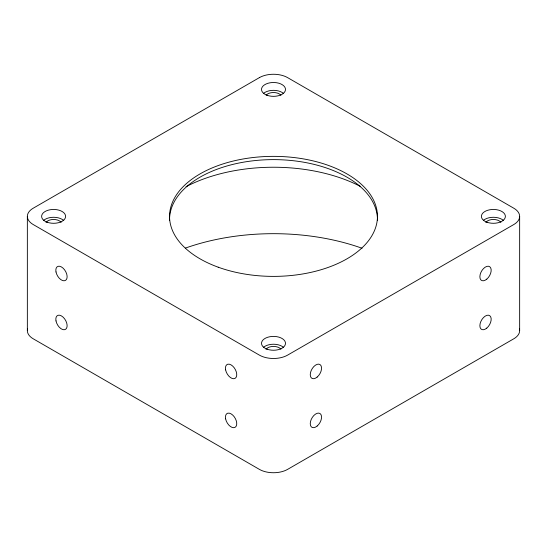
<?xml version="1.0" encoding="UTF-8"?>
<svg xmlns="http://www.w3.org/2000/svg" width="547" height="547" viewBox="0 0 547 547"><rect width="100%" height="100%" fill="white"/><g stroke="black" fill="none" stroke-linecap="round" stroke-linejoin="round"><path stroke-width="0.82" d="M519.65 216.373L519.65 330.627M27.35 216.373L27.35 330.627M27.569 328.932A19.993 11.542 0 0 0 33.203 338.784L259.367 469.36A19.993 11.542 0 0 0 287.633 469.36L513.797 338.784A19.993 11.542 0 0 0 519.431 328.932M185.351 248.112A167.915 96.942 0 0 1 362.046 248.256M46.016 222.424A8.198 4.732 0 0 1 53.51 219.477A8.198 4.732 0 0 1 61.12 222.314M265.986 349.266A8.198 4.732 0 0 1 273.397 346.429A8.198 4.732 0 0 1 280.926 349.157M266.163 95.151A8.198 4.732 0 0 1 273.603 92.525A8.198 4.732 0 0 1 280.926 95.26M485.798 222.424A8.198 4.732 0 0 1 493.285 219.477A8.198 4.732 0 0 1 500.902 222.314M43.616 220.379A11.993 6.926 0 0 1 63.767 220.523M263.504 347.331A11.993 6.926 0 0 1 283.654 347.475M263.504 93.428A11.993 6.926 0 0 1 283.654 93.571M483.398 220.379A11.993 6.926 0 0 1 503.548 220.523M186.048 186.691A130.336 75.247 0 0 1 360.61 186.513M169.563 220.386A103.951 60.013 0 0 1 273.5 159.621A103.951 60.013 0 0 1 377.437 220.386M259.367 77.64L33.203 208.216A19.993 11.542 0 0 0 33.203 224.537L259.367 355.106A19.993 11.542 0 0 0 287.633 355.106L513.797 224.537A19.993 11.542 0 0 0 513.797 208.216L287.633 77.64A19.993 11.542 0 0 0 259.367 77.64M55.999 271.948A7.993 4.615 60 0 0 65.421 280.454A7.993 4.615 60 0 0 63.008 268.098A7.993 4.615 60 0 0 55.999 271.948M55.999 320.911A7.993 4.615 60 0 0 65.421 329.417A7.993 4.615 60 0 0 63.008 317.062A7.993 4.615 60 0 0 55.999 320.911M225.617 369.875A7.993 4.615 60 0 0 235.046 378.38A7.993 4.615 60 0 0 232.625 366.025A7.993 4.615 60 0 0 225.617 369.875M225.617 418.845A7.993 4.615 60 0 0 235.046 427.351A7.993 4.615 60 0 0 232.625 414.995A7.993 4.615 60 0 0 225.617 418.845M47.227 222.239A11.993 6.926 0 0 0 65.599 216.633A11.993 6.926 0 0 0 48.006 210.253A11.993 6.926 0 0 0 47.227 222.239M267.121 95.287A11.993 6.926 0 0 0 285.486 89.681A11.993 6.926 0 0 0 267.893 83.301A11.993 6.926 0 0 0 267.121 95.287M267.121 349.191A11.993 6.926 0 0 0 285.486 343.584A11.993 6.926 0 0 0 267.893 337.205A11.993 6.926 0 0 0 267.121 349.191M487.008 222.239A11.993 6.926 0 0 0 505.373 216.633A11.993 6.926 0 0 0 487.787 210.253A11.993 6.926 0 0 0 487.008 222.239M317.164 377.068A7.993 4.615 -60 0 0 320.05 364.596A7.993 4.615 -60 0 0 310.505 372.623A7.993 4.615 -60 0 0 317.164 377.068M317.164 426.031A7.993 4.615 -60 0 0 320.05 413.559A7.993 4.615 -60 0 0 310.505 421.587A7.993 4.615 -60 0 0 317.164 426.031M486.782 279.141A7.993 4.615 -60 0 0 489.668 266.669A7.993 4.615 -60 0 0 480.122 274.697A7.993 4.615 -60 0 0 486.782 279.141M486.782 328.104A7.993 4.615 -60 0 0 489.668 315.633A7.993 4.615 -60 0 0 480.122 323.66A7.993 4.615 -60 0 0 486.782 328.104M218.198 267.189A103.951 60.013 0 0 0 377.375 218.615A103.951 60.013 0 0 0 224.926 163.314A103.951 60.013 0 0 0 218.198 267.189"/></g></svg>
